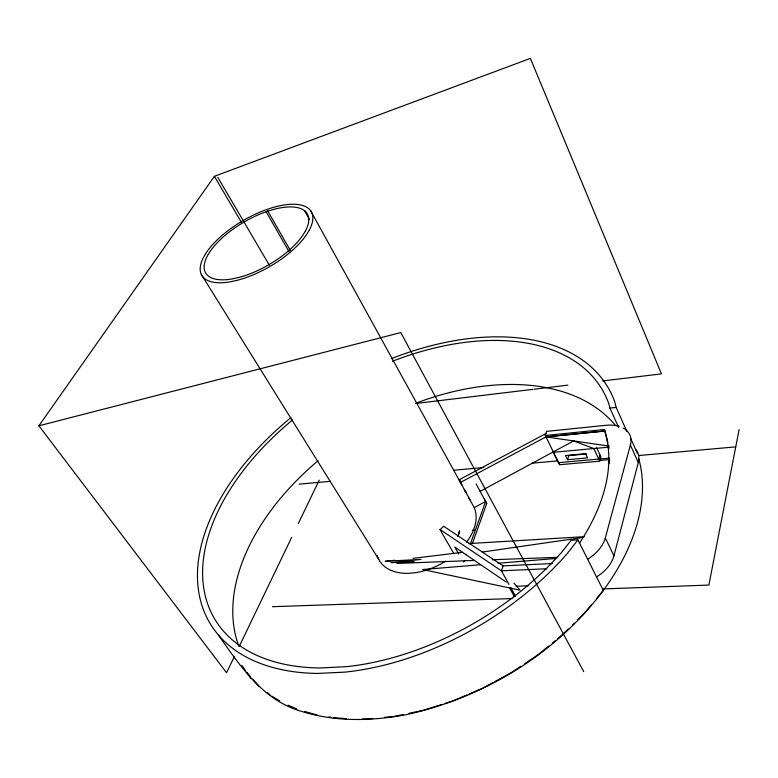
<?xml version="1.0" encoding="UTF-8"?>
<svg xmlns="http://www.w3.org/2000/svg" width="778" height="778" viewBox="0 0 778 778"><rect width="100%" height="100%" fill="white"/><g stroke="black" fill="none" stroke-linecap="round" stroke-linejoin="round"><path stroke-width="1.17" d="M596.512 447.525L600.937 456.997L599.731 461.179L559.635 464.719L545.252 435.486L604.234 429.534C617.1 468.745 601.024 510.592 579.318 543.443M739.1 429.544L708.884 585.066L602.59 588.956M596.366 577.013A34.757 23.924 -25.2 0 0 613.959 555.764L638.281 462.599A32.812 20.977 -23.3 0 0 636.132 449.869M458.116 536.46L459.604 530.839L457.999 536.159M587.448 559.275A35.107 23.739 -25.4 0 0 605.303 537.958L630.394 445.016A33.123 20.782 -23.5 0 0 623.168 428.046M598.749 459.088L599.964 454.906M567.522 459.71L565.499 455.548L585.61 453.7L587.604 457.902L567.522 459.71L568.815 455.577L586.486 453.953M552.468 563.525L503.065 565.888L501.421 570.828L508.968 584.404M545.252 435.486L546.623 431.382L605.858 425.303A33.123 20.782 -23.5 0 1 619.23 426.393M472.606 542.956L486.727 503.502L484.227 498.824M470.252 544.318L485.628 501.489L474.191 507.577L460.469 482.448L459.633 479.53M234.45 656.379L226.573 672.756L38.9 425.799L214.397 176.314L530.372 58.389L661.446 373.868L602.707 380.948M239.177 646.547L291.692 537.335M298.266 523.672L319.194 480.152M218.346 634.906C240.373 666.269 262.789 700.453 301.854 711.462C335.561 721.994 371.583 721.157 405.99 714.719C483.362 697.915 555.803 654.142 603.32 590.405L577.937 539.874L567.356 553.421A231.329 139.67 -30.6 0 1 345.169 672.114L317.463 673.437A231.329 139.67 -30.6 0 1 198.011 586.486A231.329 139.67 -30.6 0 1 290.972 417.582M591.27 604.983L584.492 613.19L577.714 619.862M596.541 598.603L603.32 590.405A224.91 143.288 -30.7 0 0 638.796 458.855M568.407 629.042L557.894 638.602M572.637 624.87L574.329 623.197M440.173 529.604L443.664 526.268L503.065 565.888M466.041 554.714L466.45 554.344L465.672 554.461M463.338 561.949L465.147 560.345M458.748 553.975L454.751 547.022L459.905 550.532M548.723 646.051L537.724 654.979L524.742 663.634M552.39 643.066L555.142 640.839M520.745 666.299L510.757 672.96L494.905 681.547M480.133 491.375L573.629 440.922L593.799 448.536L608.931 447.156M492.785 682.695L482.214 688.413L469.124 693.995M546.244 433.365L459.117 479.802L461.869 484.791M460.469 482.448L545.952 436.896L604.905 430.983L604.234 429.534M466.936 694.929L452.747 700.978L444.753 703.506M441.33 704.596L423.067 710.382L409.034 713.309M38.9 425.799L400.796 332.566L583.714 671.609M403.189 714.525L393.833 716.47L384.449 717.374M482.311 552.049L583.14 537.452M462.55 552.331L413.05 558.351M416.24 403.422L533.105 389.331M534.379 389.185L567.94 385.139M392.413 361.284A225.173 135.887 -30.6 0 1 608.921 403.976L609.923 408.08L616.147 407.409L626.912 431.508M394.952 560.257L385.295 561.278L421.034 559.411L390.828 562.718L414.052 561.521L396.848 563.457L474.424 560.423M372.73 718.502L362.091 719.086M553.528 452.3L593.799 448.536L599.731 461.179M299.092 484.14L330.465 481.319M453.545 470.252L483.712 467.539M531.977 463.202L557.32 460.926M609.3 458.145L558.623 462.667L556.99 460.109M638.894 455.509L735.735 446.873M599.41 460.488L609.077 459.633M480.726 564.711L422.639 569.535L519.957 590.152L513.937 583.121M498.046 563.272L555.599 558.487M472.275 530.207L474.561 530.061M468.638 543.598L584.317 536.674M577.937 539.874L571.13 540.263L562.358 551.456A225.173 135.887 -30.6 0 1 346.784 666.639L319.865 667.981A225.173 135.887 -30.6 0 1 203.214 584.035A225.173 135.887 -30.6 0 1 292.586 419.925M546.788 568.747L501.421 570.828L439.891 529.41L453.827 553.547M516.164 586.252L528.213 585.785M492.299 559.752L557.758 557.311M272.465 606.694L511.914 598.564M346.463 718.716L333.48 717.627M608.892 446.047L545.952 436.896L604.914 431.031L607.968 442.77M317.307 715.07L304.733 711.462M328.861 716.898L331.165 717.267M296.749 708.943L288.123 705.199M279.788 700.949L271.823 696.164M460.031 550.62L506.361 582.168M513.781 595.501L515.24 596.502M267.233 692.644L269.985 694.754M250.458 676.607L246.597 672.202L251.051 678.659M252.772 679.243L258.957 686.284M241.919 665.423L245.255 670.266M559.635 464.719L552.925 451.833M201.288 274.381L378.779 559.421M217.791 177.316L269.363 265.259M214.397 176.314L241.384 222.236M266.154 211.742L289.095 251.78M267.506 210.507L290.359 250.467M510.718 587.546L515.396 595.958M509.687 588.139L514.55 596.891M304.626 210.789L309.323 219.27M464.622 489.78L466.275 492.775M310.694 210.809L461.315 484.062M464.252 489.372L466.003 492.562M468.901 497.862L470.106 500.011M476.068 483.877L486.727 503.502M474.191 507.577L474.444 508.083A54.382 34.281 -30.7 0 1 474.619 526.803L472.654 531.967A54.382 34.281 -30.7 0 1 466.45 542.315M605.303 537.958L613.959 555.764M630.734 438.617L631.678 440.581M632.154 441.564L637.415 453.516M609.009 461.665L609.689 463.134M609.923 408.08L618.773 427.754M630.394 445.016L638.281 462.599M616.147 407.409L614.708 401.672A231.329 139.67 -30.6 0 0 391.315 358.677M608.571 445.113L608.795 448.721M609.388 458.33L609.544 460.732M445.502 561.23A54.382 34.281 -30.7 0 1 414.781 572.773L408.615 573.308A54.382 34.281 -30.7 0 1 377.194 555.385M238.71 645.915A219.532 139.583 -30.7 0 1 318.105 460.712M415.617 403.325A219.532 139.583 -30.7 0 1 615.417 425.41M309.323 230.064L306.367 234.907A63.319 26.588 -30.2 0 1 237.339 280.274L230.648 281.743A63.319 26.588 -30.2 0 1 205.47 253.939A63.319 26.588 -30.2 0 1 278.291 206.112A63.319 26.588 -30.2 0 1 309.323 230.064M305.443 230.978L302.681 235.471A58.788 24.682 -30.2 0 1 272.164 262.731L265.551 266.582A58.788 24.682 -30.2 0 1 238.72 277.483L232.515 278.864A58.788 24.682 -30.2 0 1 209.049 253.083A58.788 24.682 -30.2 0 1 276.715 208.65A58.788 24.682 -30.2 0 1 305.443 230.978"/></g></svg>
